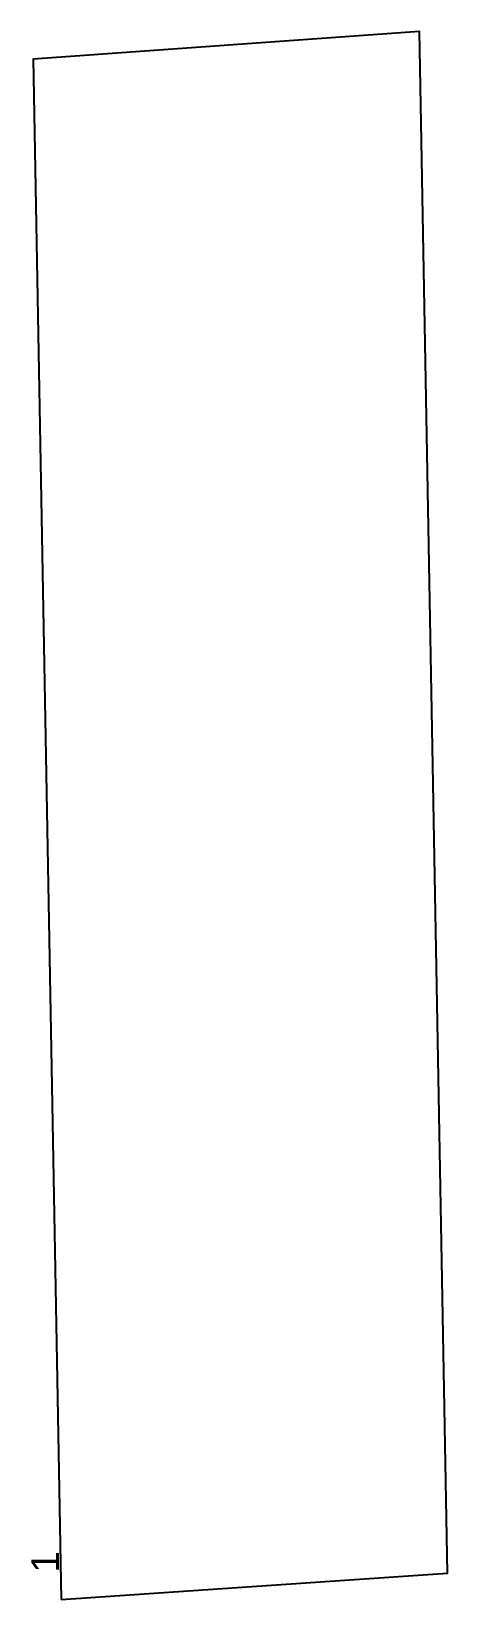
# Model space of a CAD drawing. Header units: millimetres. Extents: x 612556.4 to 612571.4, y 1319727.3 to 1319784.
import ezdxf
from ezdxf.enums import TextEntityAlignment as Align

# ---------------------------------------------------------------- set-up
doc = ezdxf.new("R2010")
doc.units = ezdxf.units.MM
doc.styles.get("Standard").update_dxf_attribs({"font": 'arial.ttf'})

msp = doc.modelspace()

# ---------------------------------------------------------------- linework, layer by layer
msp.add_lwpolyline([(612557.46, 1319727.3), (612571.43, 1319728.26), (612570.41, 1319783.99), (612556.45, 1319782.99)], close=True)

# ---------------------------------------------------------------- texts
msp.add_text('1', height=1, rotation=90).set_placement((612557.6829, 1319728.2748), align=Align.BOTTOM_LEFT)

doc.saveas('drawing.dxf')
